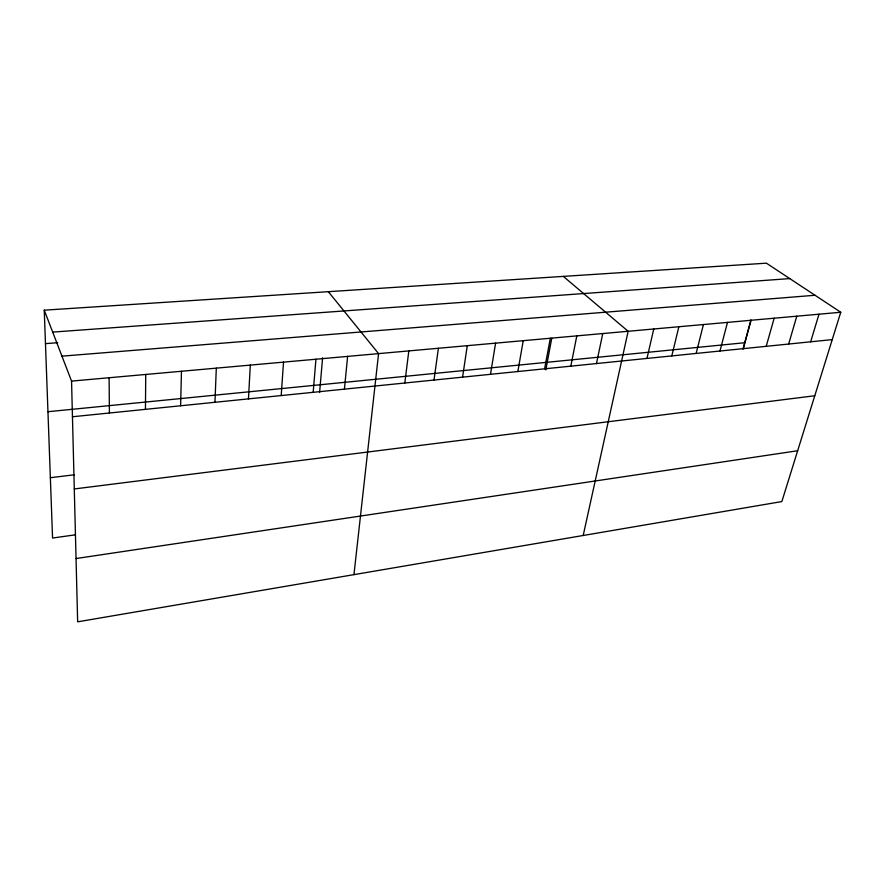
<?xml version="1.0" encoding="UTF-8"?>
<svg xmlns="http://www.w3.org/2000/svg" width="885" height="885" viewBox="0 0 885 885"><rect width="100%" height="100%" fill="white"/><g stroke="black" fill="none" stroke-linecap="round" stroke-linejoin="round"><path stroke-width="1.33" d="M145.45 409.346L145.737 374.466M180.629 405.772L181.458 371.269M214.955 402.288L216.305 368.149M248.464 398.892L250.322 365.096M281.198 395.562L283.521 362.131M313.179 392.32L315.945 359.221M319.596 392.509L322.605 357.794M344.42 389.146L347.617 356.389M353.945 574.642L378.57 353.624L328.335 291.685M404.81 383.017L408.815 350.914M434.004 380.052L438.385 348.27M462.567 377.154L467.291 345.681M490.5 374.311L495.578 343.148M517.847 371.534L523.234 340.67M544.607 368.824L550.315 338.247M545.813 369.941L551.753 338.225M570.814 366.158L576.81 335.88M596.468 363.558L602.751 333.556M583.193 535.491L628.151 331.278L563.314 276.385M646.968 358.425L653.772 328.988M671.803 355.903L678.861 326.742M696.13 353.436L703.431 324.541M719.97 351.013L727.492 322.383M742.969 349.088L750.889 320.06M743.323 348.646L751.066 320.27M766.211 346.323L774.165 318.213M788.657 344.044L796.799 316.177M810.66 341.809L818.99 314.197M840.75 312.25L781.853 501.563L77.648 621.823L71.552 381.103L44.25 310.17L766.41 263.177L840.75 312.25L71.552 381.103M76.044 558.546L797.662 450.742M75.457 534.805L52.558 538.047L44.25 310.17M74.285 488.962L814.775 395.75M50.357 477.701L74.285 474.802M72.459 416.758L832.232 339.619M47.945 411.713L744.705 342.727M61.95 356.157L815.019 295.258M45.467 343.634L57.691 342.705M52.691 332.096L789.763 278.598M109.109 377.74L109.408 413.007"/></g></svg>
